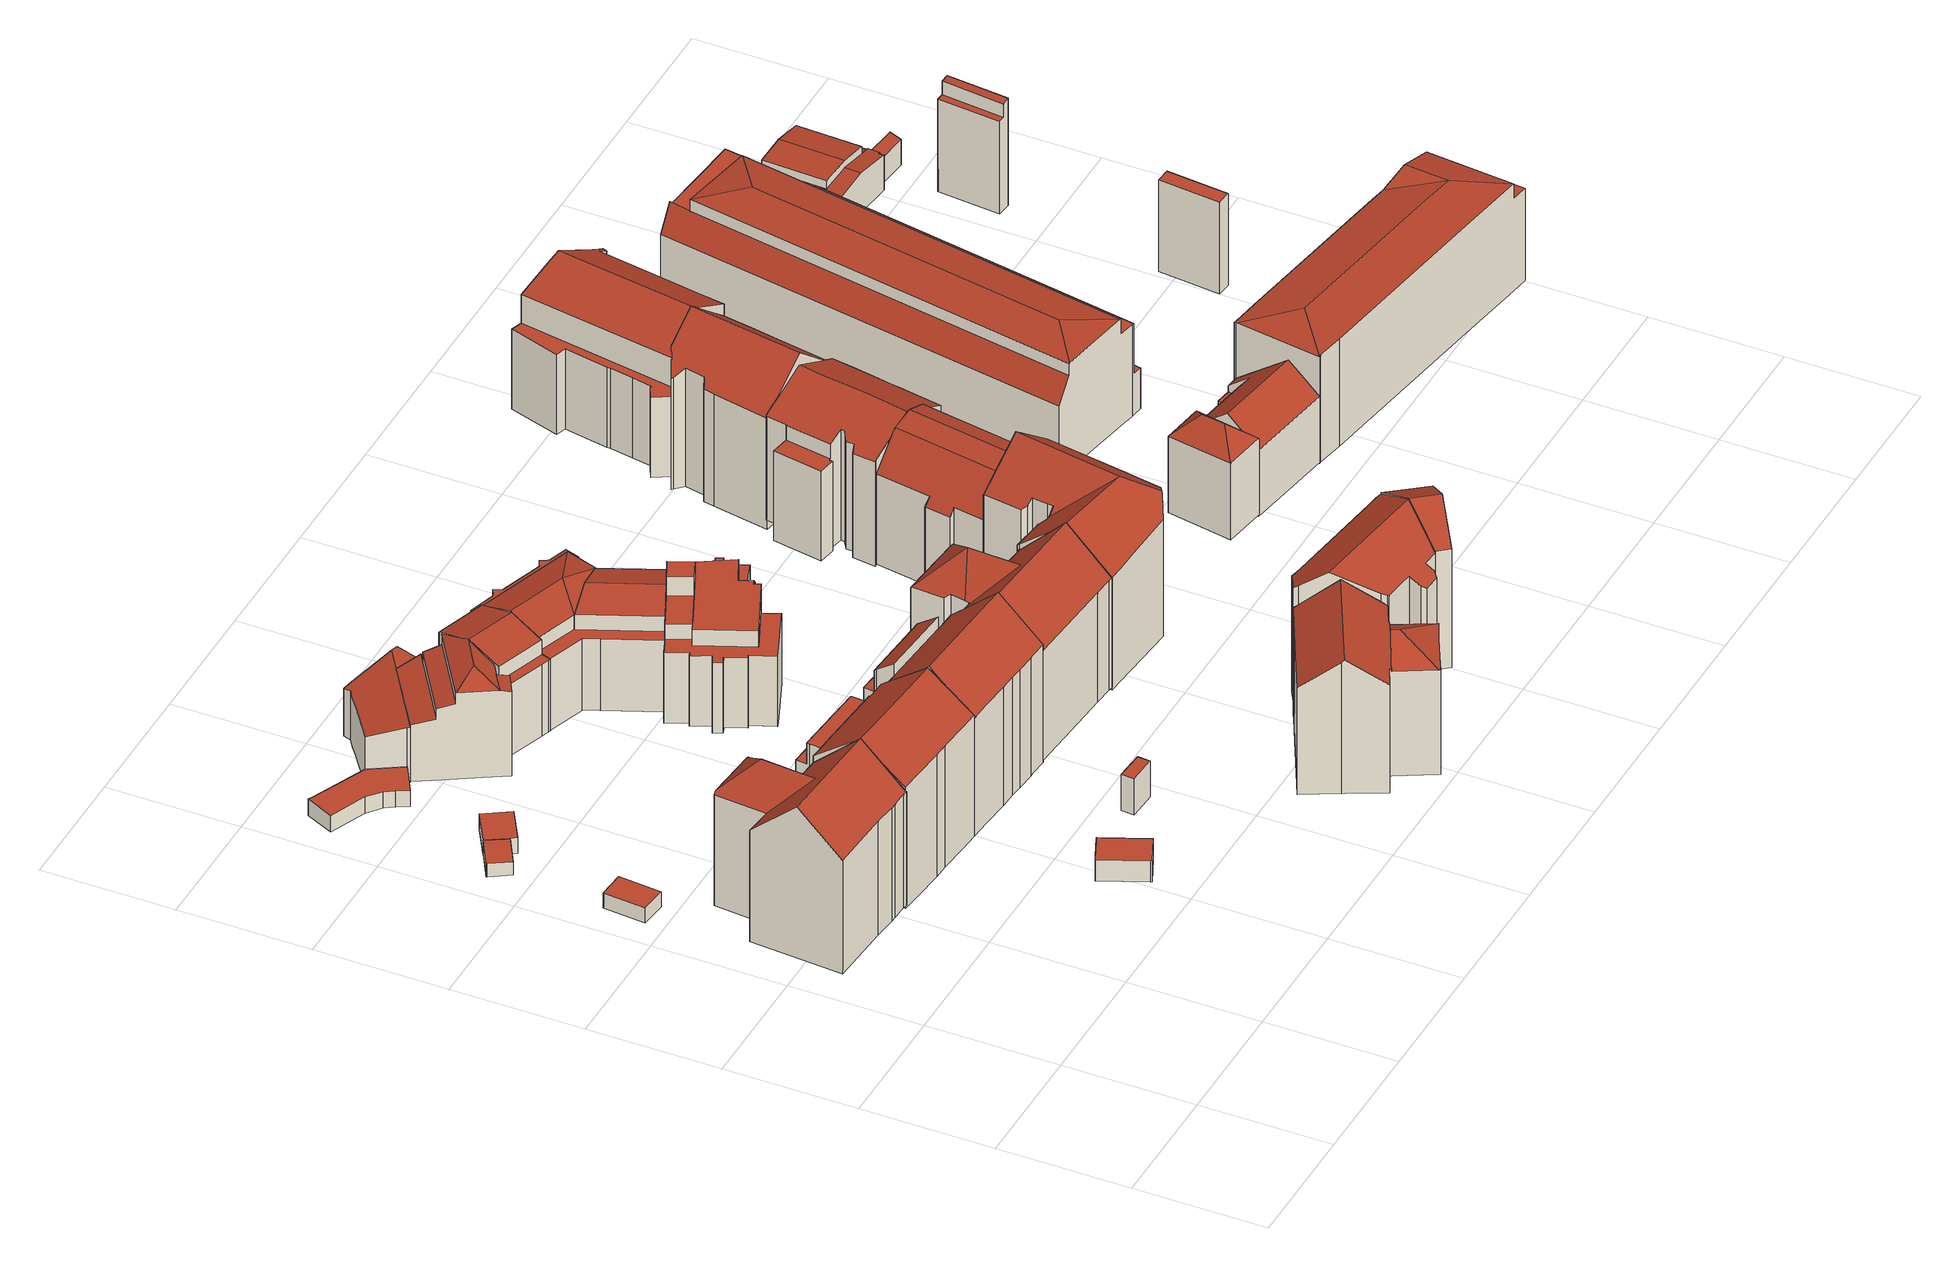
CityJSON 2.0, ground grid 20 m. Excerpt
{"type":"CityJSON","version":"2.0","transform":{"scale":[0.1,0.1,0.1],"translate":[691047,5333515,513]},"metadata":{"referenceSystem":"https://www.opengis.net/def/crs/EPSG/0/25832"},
"CityObjects":{
"building1":{"type":"Building","attributes":{"Gemeindeschluessel":"09162000","HoeheDach":"519.727","HoeheGrund":"517.160","Methode":"1000","NiedrigsteTraufeDesGebaeudes":"519.727","Geometrietyp2DReferenz":"3000","function":"51009_1610","roofType":"1000","measuredHeight":2.57},"geometry":[{"type":"MultiSurface","lod":"2","boundaries":[[[0,1,2,3]],[[4,0,3,5]],[[6,1,0,4]],[[7,2,1,6]],[[5,3,2,7]],[[5,7,6,4]]],"semantics":{"surfaces":[{"type":"RoofSurface"},{"type":"WallSurface"},{"type":"GroundSurface"}],"values":[0,1,1,1,1,2]}}]},
"building2":{"type":"Building","attributes":{"Gemeindeschluessel":"09162000","HoeheDach":"542.250","HoeheGrund":"517.020","Methode":"2000","NiedrigsteTraufeDesGebaeudes":"535.426","Geometrietyp2DReferenz":"3000","function":"31001_1000","roofType":"3100","measuredHeight":25.23,"storeysAboveGround":5},"geometry":[{"type":"MultiSurface","lod":"2","boundaries":[[[8,9,10,11,12]],[[13,14,15,16,17]],[[18,8,12,19,20]],[[21,22,23,24]],[[25,26,27,28,29]],[[13,17,30,31]],[[32,33,15,14]],[[34,10,9,35]],[[18,20,36,25,29]],[[34,35,33,32]],[[11,26,25,36,19,12]],[[9,8,18,29,28,37,38,16,15,33,35]],[[23,22,39,30,17,16,38,40]],[[13,31,41,21,24,42,43,27,26,11,10,34,32,14]],[[20,19,36]],[[43,42,40,38,37]],[[31,30,39,41]],[[24,23,40,42]],[[21,41,39,22]],[[27,43,37,28]]],"semantics":{"surfaces":[{"type":"WallSurface"},{"type":"RoofSurface"},{"type":"GroundSurface"}],"values":[0,0,1,0,0,0,0,0,1,0,0,1,1,2,1,0,0,0,0,0]}}]},
"building3":{"type":"Building","attributes":{"Gemeindeschluessel":"09162000","HoeheDach":"519.577","HoeheGrund":"517.436","Methode":"1000","NiedrigsteTraufeDesGebaeudes":"519.577","Geometrietyp2DReferenz":"3000","function":"31001_2000","roofType":"1000","measuredHeight":2.14},"geometry":[{"type":"MultiSurface","lod":"2","boundaries":[[[44,45,46,47,48]],[[46,49,50,47]],[[51,50,49,52,53]],[[47,50,51,48]],[[48,51,53,44]],[[44,53,52,45]],[[45,52,49,46]]],"semantics":{"surfaces":[{"type":"GroundSurface"},{"type":"WallSurface"},{"type":"RoofSurface"}],"values":[0,1,2,1,1,1,1]}}]},
"building4":{"type":"Building","attributes":{"Gemeindeschluessel":"09162000","HoeheDach":"519.669","HoeheGrund":"517.150","Methode":"1000","NiedrigsteTraufeDesGebaeudes":"519.669","Geometrietyp2DReferenz":"3000","function":"31001_2000","roofType":"1000","measuredHeight":2.52},"geometry":[{"type":"MultiSurface","lod":"2","boundaries":[[[54,55,56,57,58]],[[54,59,60,55]],[[58,61,59,54]],[[57,62,61,58]],[[61,62,63,60,59]],[[56,63,62,57]],[[55,60,63,56]]],"semantics":{"surfaces":[{"type":"GroundSurface"},{"type":"WallSurface"},{"type":"RoofSurface"}],"values":[0,1,1,1,2,1,1]}}]},
"building5":{"type":"Building","attributes":{"Gemeindeschluessel":"09162000","HoeheDach":"519.320","HoeheGrund":"516.627","Methode":"1000","NiedrigsteTraufeDesGebaeudes":"519.320","Geometrietyp2DReferenz":"3000","function":"31001_2000","roofType":"1000","measuredHeight":2.69},"geometry":[{"type":"MultiSurface","lod":"2","boundaries":[[[64,65,66,67,68,69,70,71,72]],[[70,73,74,71]],[[72,75,76,64]],[[68,77,78,69]],[[65,79,80,66]],[[66,80,81,67]],[[67,81,77,68]],[[71,74,75,72]],[[64,76,79,65]],[[69,78,73,70]],[[79,76,75,74,73,78,77,81,80]]],"semantics":{"surfaces":[{"type":"GroundSurface"},{"type":"WallSurface"},{"type":"RoofSurface"}],"values":[0,1,1,1,1,1,1,1,1,1,2]}}]},
"building6":{"type":"Building","attributes":{"Gemeindeschluessel":"09162000","HoeheDach":"541.924","HoeheGrund":"516.450","Methode":"2000","NiedrigsteTraufeDesGebaeudes":"532.005","Geometrietyp2DReferenz":"3000","function":"31001_1000","roofType":"3100","measuredHeight":25.47,"storeysAboveGround":5},"geometry":[{"type":"MultiSurface","lod":"2","boundaries":[[[82,83,84,85]],[[86,87,88,89,90,91]],[[92,93,94,95,96,97]],[[98,99,100,101]],[[102,98,101,84,83,103]],[[90,89,103,83,82,104,105]],[[96,95,106,107]],[[103,89,88,102]],[[108,109,99,98,102,88,87]],[[110,111,112,113,114,115]],[[116,93,92,117,118,119]],[[120,121,122,123]],[[113,112,118,117,92,97,124,125,126,114]],[[114,126,123,122,127,115]],[[94,93,116,119,111,110,115,127,122,121,128,105,104,82,85,100,99,109,108,129,106,95]],[[120,130,91,90,105,128,121]],[[85,84,101,100]],[[119,118,112,111]],[[125,124,97,96,107,131,130,120,123,126]],[[91,130,131,86]],[[106,129,108,87,86,131,107]]],"semantics":{"surfaces":[{"type":"WallSurface"},{"type":"RoofSurface"},{"type":"GroundSurface"}],"values":[0,1,0,0,1,0,0,0,0,0,0,0,1,0,2,0,0,0,1,0,0]}}]},
"building7":{"type":"Building","attributes":{"Gemeindeschluessel":"09162000","HoeheDach":"520.529","HoeheGrund":"516.970","Methode":"1000","NiedrigsteTraufeDesGebaeudes":"520.529","Geometrietyp2DReferenz":"3000","function":"31001_2523","roofType":"1000","measuredHeight":3.56},"geometry":[{"type":"MultiSurface","lod":"2","boundaries":[[[132,133,134,135]],[[132,135,136,137,138,139,140,141]],[[141,142,133,132]],[[136,143,144,137]],[[137,144,145,138]],[[140,146,142,141]],[[135,134,143,136]],[[139,147,146,140]],[[134,133,142,146,147,145,144,143]],[[138,145,147,139]]],"semantics":{"surfaces":[{"type":"WallSurface"},{"type":"GroundSurface"},{"type":"RoofSurface"}],"values":[0,1,0,0,0,0,0,0,2,0]}}]},
"building8":{"type":"Building","attributes":{"Gemeindeschluessel":"09162000","HoeheDach":"525.805","HoeheGrund":"516.620","Methode":"2000","NiedrigsteTraufeDesGebaeudes":"524.544","Geometrietyp2DReferenz":"3000","function":"31001_2000","roofType":"9999","measuredHeight":9.19},"geometry":[{"type":"MultiSurface","lod":"2","boundaries":[[[148,149,150,151]],[[152,151,150,153,154,155]],[[150,149,156,157,158,153]],[[159,160,161,72]],[[162,158,157,163,164,165,166,167]],[[168,169,160,159]],[[168,170,155,154,171,169]],[[163,157,156,172]],[[161,173,174,175,176,177,178,72]],[[160,169,171,154,153,158,162,167,175,174,173,161]],[[172,156,149,148]],[[172,148,151,152,155,170,168,159,72,178,177,176,166,165,164,163]],[[176,175,167,166]]],"semantics":{"surfaces":[{"type":"WallSurface"},{"type":"RoofSurface"},{"type":"GroundSurface"}],"values":[0,0,1,0,0,0,0,0,0,1,0,2,0]}}]},
"building9":{"type":"Building","attributes":{"Gemeindeschluessel":"09162000","HoeheDach":"522.956","HoeheGrund":"516.956","Methode":"3220","NiedrigsteTraufeDesGebaeudes":"522.956","Geometrietyp2DReferenz":"3000","function":"31001_2000","roofType":"9999","measuredHeight":6},"geometry":[{"type":"MultiSurface","lod":"2","boundaries":[[[179,180,181,182]],[[183,184,182,181]],[[185,186,184,183]],[[186,179,182,184]],[[180,185,183,181]],[[180,179,186,185]]],"semantics":{"surfaces":[{"type":"WallSurface"},{"type":"GroundSurface"},{"type":"RoofSurface"}],"values":[0,1,0,0,0,2]}}]},
"building10":{"type":"Building","attributes":{"Gemeindeschluessel":"09162000","HoeheDach":"532.771","HoeheGrund":"516.799","Methode":"2000","NiedrigsteTraufeDesGebaeudes":"526.111","Geometrietyp2DReferenz":"3000","function":"31001_1000","roofType":"3100","measuredHeight":15.97,"storeysAboveGround":4},"geometry":[{"type":"MultiSurface","lod":"2","boundaries":[[[187,188,189,190,191]],[[192,193,194,195,196]],[[197,198,199,200,201,202,203,204,205]],[[206,207,208,209,210,211,212,213,214,215,216,217]],[[212,190,189,213]],[[218,219,220,221]],[[208,222,223,209]],[[224,205,204,225]],[[226,227,228]],[[229,230,231,232,233,234]],[[214,213,189,188]],[[235,236,237,238]],[[207,239,240,241,222,208]],[[216,215,242,243]],[[241,240,244,237,236,218,221,245,246]],[[210,247,248,230,249,211]],[[230,229,250,191,190,249]],[[212,211,249,190]],[[228,245,221,226]],[[246,223,222,241]],[[251,199,198,252]],[[243,242,253,254]],[[254,253,194,193]],[[255,223,246,245,228,227]],[[256,200,199,251]],[[235,238,257,239,207,206,217,216,243,254,193,192,258,259,260,261,256,251,252]],[[191,250,224,225,262,196,187]],[[255,231,248,247,209,223]],[[220,232,231,255,227,226,221]],[[235,252,198,197,234,233,219,218,236]],[[259,203,202,260]],[[215,214,188,195,194,253,242]],[[231,230,248]],[[238,237,244,257]],[[257,244,240,239]],[[259,258,262,225,204,203]],[[196,195,188,187]],[[261,201,200,256]],[[220,219,233,232]],[[229,234,197,205,224,250]],[[260,202,201,261]],[[209,247,210]],[[192,196,262,258]]],"semantics":{"surfaces":[{"type":"WallSurface"},{"type":"RoofSurface"},{"type":"GroundSurface"}],"values":[0,0,1,0,1,0,1,0,1,1,0,0,0,0,1,1,0,0,0,0,0,0,0,0,0,2,1,1,0,0,0,1,0,0,0,0,0,0,1,0,0,1,0]}}]},
"building11":{"type":"Building","attributes":{"Gemeindeschluessel":"09162000","HoeheDach":"542.232","HoeheGrund":"516.430","Methode":"2000","NiedrigsteTraufeDesGebaeudes":"531.911","Geometrietyp2DReferenz":"3000","function":"31001_1000","roofType":"3100","measuredHeight":25.8,"storeysAboveGround":5},"geometry":[{"type":"MultiSurface","lod":"2","boundaries":[[[263,264,265,266,267,268]],[[269,267,266,270]],[[271,272,273,264,263,274,275]],[[270,266,265,276]],[[268,277,274,263]],[[278,279,280,281,282,283,284,285,286,93,287,95,288,289,290,291,292,269,270,276,273,272,271,293,294,295,296]],[[284,297,298,285]],[[283,299,297,284]],[[282,300,299,283]],[[301,302,303,304]],[[305,306,307,308,309,310,311,301,304,312,313,314,315]],[[302,275,274,277,316,303]],[[317,298,297,299,300,318,319,307,306,305,315,320]],[[319,280,279,278,308,307]],[[281,280,319,318,300,282]],[[313,312,289,288,95,314]],[[312,304,303,316,291,290,289]],[[320,315,314,95,287,93]],[[301,311,294,293,271,275,302]],[[296,309,308,278]],[[276,265,264,273]],[[310,309,296,295,294,311]],[[286,285,298,317,320,93]],[[316,277,268,267,269,292,291]]],"semantics":{"surfaces":[{"type":"RoofSurface"},{"type":"WallSurface"},{"type":"GroundSurface"}],"values":[0,1,1,1,1,2,1,1,1,1,0,0,0,1,1,1,1,1,1,1,1,1,1,1]}}]},
"building12":{"type":"Building","attributes":{"Gemeindeschluessel":"09162000","HoeheDach":"538.850","HoeheGrund":"516.650","Methode":"2000","NiedrigsteTraufeDesGebaeudes":"533.936","Geometrietyp2DReferenz":"3000","function":"31001_1000","roofType":"3100","measuredHeight":22.2,"storeysAboveGround":5},"geometry":[{"type":"MultiSurface","lod":"2","boundaries":[[[321,322,323,324]],[[325,326,327,328]],[[329,330,331,332,333,334,335,336,337,338,339,340,341]],[[324,323,326,325]],[[342,338,337,343]],[[344,341,340,327,326,323,322,345]],[[346,347,329,341,344,348]],[[349,350,351,332,352]],[[348,344,345,353]],[[332,331,352]],[[351,334,333,332]],[[343,354,355,356,357,358,359,360,361,362,347,346,348,353,321,324,325,328,363,364,342]],[[350,365,366,334,351]],[[364,339,338,342]],[[366,335,334]],[[358,367,368,359]],[[353,345,322,321]],[[362,330,329,347]],[[357,369,367,358]],[[335,366,365,370,356,355,354,336]],[[339,364,363,328,327,340]],[[361,360,359,368,349,352,331,330,362]],[[356,370,369,357]],[[368,367,369,370,365,350,349]],[[343,337,336,354]]],"semantics":{"surfaces":[{"type":"WallSurface"},{"type":"RoofSurface"},{"type":"GroundSurface"}],"values":[0,0,1,0,0,1,0,1,0,0,0,2,1,0,0,0,0,0,0,0,0,0,0,1,0]}}]},
"building13":{"type":"Building","attributes":{"Gemeindeschluessel":"09162000","HoeheDach":"532.940","HoeheGrund":"516.900","Methode":"2000","NiedrigsteTraufeDesGebaeudes":"528.820","Geometrietyp2DReferenz":"3000","function":"31001_1000","roofType":"9999","measuredHeight":16.04,"storeysAboveGround":4},"geometry":[{"type":"MultiSurface","lod":"2","boundaries":[[[371,372,373,374,375,376,377,378,379]],[[380,381,382,383]],[[376,375,384,385,377]],[[386,387,388,389]],[[390,391,392,393,394,395]],[[392,391,396,397]],[[398,377,385,399,400]],[[401,402,383,403]],[[404,405,400,399,381,380,406,407,408,409,410,411]],[[412,413,414,373,372,371]],[[415,416,417,418,419,420,421,411,410,409,408,407,422,423,424,425,426,427,428,394,393,392,397,429,430,431,432,433,434,435]],[[420,419,436,437,438,421]],[[418,417,416,415,435,439,440,441,414,413,442,443]],[[444,378,377,398,400,405]],[[445,446,426,425,424,447]],[[407,406,448,422]],[[418,443,436,419]],[[421,438,404,411]],[[449,442,413,412,371,379]],[[426,446,450,427]],[[383,402,396,391,390,395,451,450,446,445,447,452,448,406,380]],[[453,454,440,439,455,456,457,458,459,401,403,460,388,387]],[[389,388,384,375,461]],[[462,463,464,441,440,454,453,387,386,461,375,374]],[[414,441,464,463,462,374,373]],[[432,431,430,429,397,396,402,401,459,458,457]],[[438,437,436,443,442,449,379,378,444,405,404]],[[456,455,439,435,434,433,432,457]],[[388,460,403,383,382,465,384]],[[448,452,447,424,423,422]],[[386,389,461]],[[384,465,382,385]],[[385,382,381,399]],[[450,451,395,394,428,427]]],"semantics":{"surfaces":[{"type":"WallSurface"},{"type":"RoofSurface"},{"type":"GroundSurface"}],"values":[0,0,1,0,0,0,1,0,0,1,2,0,0,0,0,0,0,0,0,0,1,1,0,0,1,0,1,0,0,0,1,1,1,0]}}]},
"building14":{"type":"Building","attributes":{"Gemeindeschluessel":"09162000","HoeheDach":"534.220","HoeheGrund":"516.840","Methode":"2000","NiedrigsteTraufeDesGebaeudes":"528.388","Geometrietyp2DReferenz":"3000","function":"31001_1000","roofType":"1000","measuredHeight":17.38,"storeysAboveGround":5},"geometry":[{"type":"MultiSurface","lod":"2","boundaries":[[[466,467,468,469,470,471,472]],[[466,472,473,474]],[[475,476,477,478]],[[479,480,481,482]],[[483,484,485,486,487,488]],[[489,490,491,492,493,494]],[[478,477,495,496]],[[497,498,499,500]],[[489,494,483,488]],[[501,502,476,475]],[[503,504,505,506]],[[507,508,509,510]],[[511,512,497,500,513,514,515,516,517,518,495,477,476,502,519,481,480,520]],[[521,522,523,524,525,526,527,528,520,480,479,529,530,531,532,533]],[[509,508,526,525]],[[534,535,536,537,538,539]],[[540,519,502,501]],[[541,542,524,523]],[[467,466,537,536]],[[543,544,545,516,515,514]],[[527,526,508,507]],[[543,514,513,546]],[[547,548,504,503]],[[549,550,551,552]],[[496,495,518,553]],[[504,548,554,485,484,483,494,493,492,551,550,539,538,537,466,474,555,556,557,522,521,505]],[[558,559,546,513,500,499,560]],[[542,510,509,525,524]],[[561,473,472,471,470,560,499,498,562,563,528,527,507,510,564,565]],[[506,505,521,533]],[[517,516,545,566,553,518]],[[567,486,485,554,548,547]],[[557,541,523,522]],[[474,473,561,555]],[[512,562,498,497]],[[555,561,565,556]],[[553,566,545,544,543,546,559,558,469,468,467,536,535,534,549,552,491,490,489,488,487,486,567,547,503,506,533,532,531,530,529,479,482,540,501,475,478,496]],[[534,539,550,549]],[[482,481,519,540]],[[565,564,510,542,541,557,556]],[[470,469,558,560]],[[552,551,492,491]],[[563,562,512,511,520,528]]],"semantics":{"surfaces":[{"type":"WallSurface"},{"type":"RoofSurface"},{"type":"GroundSurface"}],"values":[0,0,0,0,0,0,0,0,0,0,0,0,1,0,1,0,0,1,0,0,0,0,0,0,0,1,0,0,1,0,0,0,0,0,0,0,2,0,0,0,0,0,0]}}]},
"building15":{"type":"Building","attributes":{"Gemeindeschluessel":"09162000","HoeheDach":"541.890","HoeheGrund":"516.763","Methode":"2000","NiedrigsteTraufeDesGebaeudes":"534.900","Geometrietyp2DReferenz":"3000","function":"31001_1000","roofType":"3100","measuredHeight":25.13,"storeysAboveGround":5},"geometry":[{"type":"MultiSurface","lod":"2","boundaries":[[[568,569,570,571]],[[572,573,574,568,571,575,576]],[[577,578,572,576,579]],[[580,581,582,583]],[[584,579,576,575,585]],[[584,581,580,577,579]],[[586,587,588,589,578,577,580,583,590,591,592,593,594,595,596,597]],[[578,589,598,573,572]],[[594,593,599,600,601]],[[592,591,602,603,604]],[[575,571,601,600,585]],[[588,587,605,606]],[[590,607,602,591]],[[581,584,585,608,582]],[[585,603,602,607,608]],[[596,570,569,597]],[[596,595,571,570]],[[592,604,599,593]],[[586,597,569,568,574,609]],[[586,609,605,587]],[[588,606,598,589]],[[594,601,571,595]],[[600,599,604,603,585]],[[590,583,582,608,607]],[[606,605,609,574,573,598]]],"semantics":{"surfaces":[{"type":"RoofSurface"},{"type":"WallSurface"},{"type":"GroundSurface"}],"values":[0,0,1,1,0,1,2,1,1,1,0,1,1,0,0,1,1,1,1,1,1,1,0,1,0]}}]},
"building16":{"type":"Building","attributes":{"Gemeindeschluessel":"09162000","HoeheDach":"540.200","HoeheGrund":"516.590","Methode":"2000","NiedrigsteTraufeDesGebaeudes":"534.532","Geometrietyp2DReferenz":"3000","function":"31001_1000","roofType":"3100","measuredHeight":23.61,"storeysAboveGround":5},"geometry":[{"type":"MultiSurface","lod":"2","boundaries":[[[328,610,611,325]],[[612,613,614,615,616]],[[617,618,619,620]],[[621,622,623,624,625,626]],[[613,627,628,629,630,614]],[[625,624,631,628,627]],[[632,633,634,635]],[[636,637,638,639]],[[640,641,642,643,644,645,646,647,634,633,648,615,614,630,649,650]],[[325,611,618,617]],[[610,650,649,630,629,651,652,638,637,653,619,618,611]],[[654,642,641,342]],[[655,364,640,650,610,328]],[[639,638,652,656]],[[626,625,627,613]],[[622,621,612,616,657,632,635,658,659,660,661,662,654,342,364,655,328,325,617,620,663,636,639,656,664,665,666,623]],[[635,634,647,658]],[[648,633,632,657,616,615]],[[342,641,640,364]],[[662,661,644,643,642,654]],[[658,647,646,659]],[[646,645,644,661,660,659]],[[631,666,665,664,651,629,628]],[[656,652,651,664]],[[666,631,624,623]],[[663,653,637,636]],[[621,626,613,612]],[[620,619,653,663]]],"semantics":{"surfaces":[{"type":"WallSurface"},{"type":"RoofSurface"},{"type":"GroundSurface"}],"values":[0,0,0,0,0,1,0,0,1,0,1,0,0,0,1,2,0,0,0,0,0,0,0,0,0,0,0,0]}}]},
"building17":{"type":"Building","attributes":{"Gemeindeschluessel":"09162000","HoeheDach":"540.888","HoeheGrund":"516.430","Methode":"2000","NiedrigsteTraufeDesGebaeudes":"534.962","Geometrietyp2DReferenz":"3000","function":"31001_1000","roofType":"3100","measuredHeight":24.46,"storeysAboveGround":5},"geometry":[{"type":"MultiSurface","lod":"2","boundaries":[[[667,668,669,670,671,672]],[[673,674,675,676,677,678]],[[679,680,681,682,683,684]],[[685,686,687,688,689,690,609,691]],[[692,693,694,695,696,697,669,668]],[[698,699,700,701]],[[690,689,688,702,703,704,705,706,707,609]],[[700,708,672,671,709,701]],[[710,711,699,698]],[[712,713,714,715]],[[716,717,718,719]],[[720,721,679,684,703,702]],[[719,718,673,678]],[[680,679,721,720,687,686,685,691,722,723,712,715,724,725,726,716,719,678,677,676,710,698,701,709,671,670,669,697,696,695,681]],[[720,702,688,687]],[[727,717,716,726,725,728]],[[729,728,725,724,715,714]],[[703,684,683,682,694,693,730,704]],[[695,694,682,681]],[[704,730,693,692,668,667,672,708,700,699,711,675,674,673,718]],[[609,707,706,713,712,723,722,691]],[[676,675,711,710]],[[705,704,718,717,727,728,729,714,713,706]]],"semantics":{"surfaces":[{"type":"WallSurface"},{"type":"RoofSurface"},{"type":"GroundSurface"}],"values":[0,0,0,0,0,0,1,0,0,0,0,0,0,2,0,0,0,1,0,1,0,0,1]}}]},
"building18":{"type":"Building","attributes":{"Gemeindeschluessel":"09162000","HoeheDach":"536.930","HoeheGrund":"515.880","Methode":"2000","NiedrigsteTraufeDesGebaeudes":"529.758","Geometrietyp2DReferenz":"3000","function":"31001_1000","roofType":"3100","measuredHeight":21.05,"storeysAboveGround":4},"geometry":[{"type":"MultiSurface","lod":"2","boundaries":[[[731,732,733,734]],[[735,736,737,738,739,740,741,742,743,744,745,746]],[[747,748,732,731]],[[743,742,749,750,751,744]],[[752,753,754,755]],[[756,757,758,759]],[[751,750,760,761,762,763]],[[749,764,765,766,767,768,760,750]],[[734,733,769,770]],[[771,772,752,755,739,738,737,736,735,746,773,756,759,747,731,734,770,774,762,761,760,768,767,766,775]],[[758,757,776,745,744,751,763,777,769,733,732,748]],[[759,758,748,747]],[[772,771,775,778,779,780]],[[740,754,753,780,779,778,765,764,741]],[[772,780,753,752]],[[773,746,745,776,757,756]],[[755,754,740,739]],[[777,763,762,774,770,769]],[[766,765,778,775]],[[741,764,749,742]]],"semantics":{"surfaces":[{"type":"WallSurface"},{"type":"RoofSurface"},{"type":"GroundSurface"}],"values":[0,0,0,1,0,0,0,0,0,2,1,0,0,1,0,0,0,0,0,1]}}]},
"building19":{"type":"Building","attributes":{"Gemeindeschluessel":"09162000","HoeheDach":"536.834","HoeheGrund":"515.720","Methode":"2000","NiedrigsteTraufeDesGebaeudes":"530.650","Geometrietyp2DReferenz":"3000","function":"31001_1000","roofType":"3100","measuredHeight":21.11,"storeysAboveGround":4},"geometry":[{"type":"MultiSurface","lod":"2","boundaries":[[[781,782,783,784]],[[785,786,787,788,789,790,791,792,793,794,795,796,797]],[[798,799,800,801]],[[802,803,804,805]],[[806,787,786,807]],[[808,809,810,811,812,813]],[[814,811,810,815,816,782,781]],[[817,791,790,818]],[[819,820,808,813]],[[821,822,797,796,795,794,823,824,825,826,827,815,810,809,808,820,804,803,828]],[[784,783,799,798]],[[829,824,823,830]],[[807,786,785,831]],[[832,822,821,833]],[[805,804,820,819]],[[834,788,787,806]],[[835,828,803,802]],[[817,836,837,793,792,791]],[[836,817,818,838,834,806,807,831,839,832,833,835,802,805,819,813,812,811,814,781,784,798,801,840,841,842,829,830,843,837]],[[816,815,827,844]],[[839,831,785,797,822,832]],[[783,782,816,844,800,799]],[[844,827,826,841,840,801,800]],[[833,821,828,835]],[[794,793,837,843,830,823]],[[834,838,818,790,789,788]],[[826,825,824,829,842,841]]],"semantics":{"surfaces":[{"type":"WallSurface"},{"type":"RoofSurface"},{"type":"GroundSurface"}],"values":[0,1,0,0,0,0,0,0,0,1,0,0,0,0,0,0,0,0,2,0,0,1,0,0,0,0,0]}}]},
"building20":{"type":"Building","attributes":{"Gemeindeschluessel":"09162000","HoeheDach":"532.314","HoeheGrund":"516.530","Methode":"1000","NiedrigsteTraufeDesGebaeudes":"529.092","Geometrietyp2DReferenz":"3000","function":"31001_1000","roofType":"3200","measuredHeight":15.78},"geometry":[{"type":"MultiSurface","lod":"2","boundaries":[[[845,846,847]],[[848,847,849,850]],[[850,849,851,852]],[[853,854,855,856]],[[853,857,858,859,860,854]],[[845,855,854,860,859,861,846]],[[846,861,849,847]],[[861,859,851,849]],[[858,852,851,859]],[[858,857,853,856,862,848,850,852]],[[862,856,855,845,847,848]]],"semantics":{"surfaces":[{"type":"RoofSurface"},{"type":"WallSurface"},{"type":"GroundSurface"}],"values":[0,1,1,1,1,0,0,0,1,2,1]}}]},
"building21":{"type":"Building","attributes":{"Gemeindeschluessel":"09162000","HoeheDach":"538.749","HoeheGrund":"513.852","Methode":"1000","NiedrigsteTraufeDesGebaeudes":"532.269","Geometrietyp2DReferenz":"3000","function":"31001_1000","roofType":"3100","measuredHeight":24.9,"storeysAboveGround":4},"geometry":[{"type":"MultiSurface","lod":"2","boundaries":[[[863,864,865,866,867,868]],[[869,870,871,872]],[[873,874,875,876]],[[877,878,879,880,881,864,863,882]],[[865,864,881,883]],[[884,885,877,882,886,887]],[[888,889,890,885,884,887,891,869,872,892,873,876,867,866,865,883]],[[891,893,870,869]],[[890,878,877,885]],[[889,879,878,890]],[[888,880,879,889]],[[882,863,868,875,874,894,871,870,893,886]],[[872,871,894,892]],[[892,894,874,873]],[[876,875,868,867]],[[887,886,893,891]],[[883,881,880,888]]],"semantics":{"surfaces":[{"type":"WallSurface"},{"type":"RoofSurface"},{"type":"GroundSurface"}],"values":[0,0,0,1,0,0,2,0,0,0,0,1,0,0,0,0,0]}}]},
"building22":{"type":"Building","attributes":{"Gemeindeschluessel":"09162000","HoeheDach":"531.126","HoeheGrund":"516.120","Methode":"1000","NiedrigsteTraufeDesGebaeudes":"524.430","Geometrietyp2DReferenz":"3000","function":"31001_1000","roofType":"3100","measuredHeight":15.01},"geometry":[{"type":"MultiSurface","lod":"2","boundaries":[[[895,896,897,898,899,900,901,902,903,904,905,906]],[[907,908,909,910]],[[901,911,912,902]],[[897,907,910,898]],[[907,897,896,895,906,913,914,908]],[[900,915,911,901]],[[910,909,915,900,899,898]],[[912,916,917,904,903,902]],[[905,918,913,906]],[[904,917,918,905]],[[908,914,913,918,917,916,912,911,915,909]]],"semantics":{"surfaces":[{"type":"GroundSurface"},{"type":"RoofSurface"},{"type":"WallSurface"}],"values":[0,1,2,2,2,2,2,2,2,2,1]}}]},
"building23":{"type":"Building","attributes":{"Gemeindeschluessel":"09162000","HoeheDach":"537.699","HoeheGrund":"516.019","Methode":"2000","NiedrigsteTraufeDesGebaeudes":"529.330","Geometrietyp2DReferenz":"3000","function":"31001_1000","roofType":"3100","measuredHeight":21.68,"storeysAboveGround":5},"geometry":[{"type":"MultiSurface","lod":"2","boundaries":[[[919,920,921,922]],[[923,924,925,926,927,928,929,930,931,932]],[[933,934,935,936]],[[936,935,937,938]],[[939,930,929,940]],[[941,923,932,942]],[[943,939,940,944,945,946,919,922,947,948,949,950,951,952,933,936,938,953,954,955,956,957,958,941,942]],[[943,931,930,939]],[[959,960,961,962]],[[949,963,964,950]],[[950,964,965,951]],[[954,966,967,955]],[[951,965,968,952]],[[940,929,928,944]],[[947,969,970,948]],[[920,919,946,971,960,959]],[[923,941,958,924]],[[925,957,956,955,967,926]],[[948,970,963,949]],[[957,925,924,958]],[[953,938,937,962,961,966,954]],[[945,944,928,927,972]],[[945,972,971,946]],[[961,960,971,972,927,926,967,966]],[[931,943,942,932]],[[952,968,934,933]],[[969,947,922,921]],[[969,921,920,959,962,937,935,934,968,965,964,963,970]]],"semantics":{"surfaces":[{"type":"WallSurface"},{"type":"RoofSurface"},{"type":"GroundSurface"}],"values":[0,1,0,0,0,0,2,0,0,0,0,0,0,0,0,0,0,0,0,0,0,0,0,1,0,0,0,1]}}]},
"building24":{"type":"Building","attributes":{"Gemeindeschluessel":"09162000","HoeheDach":"523.453","HoeheGrund":"516.139","Methode":"1000","NiedrigsteTraufeDesGebaeudes":"523.453","Geometrietyp2DReferenz":"3000","function":"51009_1610","roofType":"1000","measuredHeight":7.31},"geometry":[{"type":"MultiSurface","lod":"2","boundaries":[[[902,973,974,901]],[[901,974,975,976]],[[976,975,977,904]],[[904,977,973,902]],[[901,976,904,902]],[[973,977,975,974]]],"semantics":{"surfaces":[{"type":"WallSurface"},{"type":"GroundSurface"},{"type":"RoofSurface"}],"values":[0,0,0,0,1,2]}}]},
"building25":{"type":"Building","attributes":{"Gemeindeschluessel":"09162000","HoeheDach":"534.495","HoeheGrund":"515.780","Methode":"2000","NiedrigsteTraufeDesGebaeudes":"522.567","Geometrietyp2DReferenz":"3000","function":"31001_1000","roofType":"3200","measuredHeight":18.71,"storeysAboveGround":4},"geometry":[{"type":"MultiSurface","lod":"2","boundaries":[[[978,979,980,981]],[[982,983,984,985]],[[986,987,988,989]],[[990,991,992,993,994,989,988]],[[995,996,997,998]],[[999,1000,1001,1002]],[[1003,1004,1005,1006]],[[1007,1008,979,978]],[[1009,1010,1011,1012,1013,1014,1015,1016,1017,1018,982,985,1019,1003,1006,1020,1021,1007,978,981,1022,1023,1024,1025,995,998,1026,1027,1028,1029,1030,986,989,994,993]],[[1006,1005,1031,1020]],[[1032,1033,1034]],[[1020,1031,1035,1021]],[[1036,1037,1034,1038]],[[1023,1039,1040,1024]],[[1018,1041,983,982]],[[1024,1040,1042,1025]],[[1043,1044,1045]],[[1014,1046,1047,1015]],[[1016,1048,1049,1017]],[[1021,1035,1008,1007]],[[1010,1009,993,992,1050,1051]],[[1052,1050,992,991,1053]],[[1052,1033,1054,1055]],[[1043,1054,1033,1032,1044]],[[1013,1056,1046,1014]],[[1000,999,1056,1013,1012,1011,1057]],[[1030,1029,1028,1027,1058,1055,1054,1043,1045,1037,1036,987,986]],[[1058,1001,1000,1057,1051,1050,1052,1055]],[[1017,1049,1041,1018]],[[1022,1059,1039,1023]],[[1053,1038,1034,1033,1052]],[[1026,998,997,1002,1001,1058,1027]],[[1036,1038,990,988,987]],[[1015,1047,1048,1016]],[[1019,1060,1004,1003]],[[991,990,1038,1053]],[[997,996,1042,1040,1039,1059,980,979,1008,1035,1031,1005,1004,1060,984,983,1041,1049,1048,1047,1046,1056,999,1002]],[[1025,1042,996,995]],[[1010,1051,1057,1011]],[[1045,1044,1032,1034,1037]],[[981,980,1059,1022]],[[985,984,1060,1019]]],"semantics":{"surfaces":[{"type":"WallSurface"},{"type":"GroundSurface"},{"type":"RoofSurface"}],"values":[0,0,0,0,0,0,0,0,1,0,2,0,0,0,0,0,2,0,0,0,0,2,0,2,0,0,0,2,0,0,0,0,2,0,0,0,2,0,0,2,0,0]}}]},
"building26":{"type":"Building","attributes":{"Gemeindeschluessel":"09162000","HoeheDach":"534.790","HoeheGrund":"515.850","Methode":"2000","NiedrigsteTraufeDesGebaeudes":"531.193","Geometrietyp2DReferenz":"3000","function":"31001_9998","roofType":"3200","measuredHeight":18.94,"storeysAboveGround":4},"geometry":[{"type":"MultiSurface","lod":"2","boundaries":[[[1061,1062,1063,1064]],[[1065,1066,1067,1068,1069,1070,1071,1072]],[[1073,1074,1075,1076]],[[1077,1078,1079,1080,1081]],[[1082,1083,1084,1085,1086,1077,1087,1074,1073]],[[1088,1078,1077,1086]],[[1069,1068,1089,1090]],[[1084,1083,1082,1073,1076,1091,1072,1071,1070,1069,1090,1061,1064,1092,1093,1094,1095,1096,1097]],[[1098,1099,1081,1100,1101,1063,1062,1089,1068,1067]],[[1085,1102,1088,1086]],[[1090,1089,1062,1061]],[[1075,1074,1087,1077,1081,1099,1098,1103]],[[1103,1098,1067,1066,1065]],[[1081,1080,1100]],[[1100,1080,1079,1078,1088,1102,1097,1096,1095,1094,1093,1092,1101]],[[1064,1063,1101,1092]],[[1097,1102,1085,1084]],[[1091,1076,1075,1103,1065,1072]]],"semantics":{"surfaces":[{"type":"WallSurface"},{"type":"RoofSurface"},{"type":"GroundSurface"}],"values":[0,0,0,1,0,0,0,2,1,1,0,1,1,1,0,0,0,0]}}]},
"building27":{"type":"Building","attributes":{"Gemeindeschluessel":"09162000","HoeheDach":"531.291","HoeheGrund":"515.990","Methode":"1000","NiedrigsteTraufeDesGebaeudes":"531.291","Geometrietyp2DReferenz":"3000","function":"51009_1610","roofType":"1000","measuredHeight":15.3},"geometry":[{"type":"MultiSurface","lod":"2","boundaries":[[[1104,1105,1106,1107]],[[1104,1108,1109,1105]],[[1106,1110,1111,1107]],[[1111,1110,1109,1108]],[[1105,1109,1110,1106]],[[1107,1111,1108,1104]]],"semantics":{"surfaces":[{"type":"GroundSurface"},{"type":"WallSurface"},{"type":"RoofSurface"}],"values":[0,1,1,2,1,1]}}]},
"building28":{"type":"Building","attributes":{"Gemeindeschluessel":"09162000","HoeheDach":"523.609","HoeheGrund":"515.800","Methode":"2000","NiedrigsteTraufeDesGebaeudes":"516.074","Geometrietyp2DReferenz":"3000","function":"31001_1000","roofType":"3100","measuredHeight":7.81,"storeysAboveGround":1},"geometry":[{"type":"MultiSurface","lod":"2","boundaries":[[[1112,1113,1114,1115,993,1116,1010]],[[1117,1118,1119,1120,1121]],[[1122,1123,1124,1125]],[[1126,1127,1128,1129,1130,1131,1132,1133]],[[1114,1113,1134,1135]],[[1135,1136,1115,1114]],[[1137,1138,1139]],[[1125,1124,1140,1141,1142,1143,1129,1128]],[[1144,1145,1112,1010]],[[1146,1147,1141,1140]],[[1137,1117,1121,1148,1138]],[[1122,1149,1150,1151,1147,1146,1123]],[[1140,1124,1123,1146]],[[1150,1149,1152,1153,1154,1155,1156,1157,1144,1010,1116,993,1158,1159,1160,1161,1162,1151]],[[1157,1163,1145,1144]],[[1134,1164,1165,1139,1138,1148,1136,1135]],[[1130,1129,1143]],[[1166,1167,1168,1131]],[[1153,1127,1126,1154]],[[1152,1149,1122,1125,1128,1127,1153]],[[1168,1167,1169,1170]],[[1156,1155,1154,1126,1133,1165,1164,1163,1157]],[[1145,1163,1164,1134,1113,1112]],[[1170,1169,1120,1119]],[[1136,1148,1121,1120,1169,1167,1166,1142,1141,1147,1151,1162,1161,1160,1159,1158,993,1115]],[[1137,1118,1117]],[[1132,1131,1130,1131,1168,1170,1119,1118]],[[1130,1143,1142,1166,1131]],[[1133,1132,1118,1137,1139,1165]]],"semantics":{"surfaces":[{"type":"WallSurface"},{"type":"RoofSurface"},{"type":"GroundSurface"}],"values":[0,0,1,1,0,1,0,0,0,1,1,0,0,2,0,0,0,0,0,0,1,0,1,1,0,0,0,1,1]}}]},
"building29":{"type":"Building","attributes":{"Gemeindeschluessel":"09162000","HoeheDach":"533.792","HoeheGrund":"515.923","Methode":"2000","NiedrigsteTraufeDesGebaeudes":"531.282","Geometrietyp2DReferenz":"3000","function":"51009_1610","roofType":"2100","measuredHeight":17.87},"geometry":[{"type":"MultiSurface","lod":"2","boundaries":[[[1171,1172,1173,1174]],[[1175,1176,1174,1173,1177,1178]],[[1178,1177,1179,1180]],[[1171,1174,1176,1181]],[[1182,1181,1176,1175]],[[1175,1178,1180,1182]],[[1180,1179,1172,1171,1181,1182]],[[1179,1177,1173,1172]]],"semantics":{"surfaces":[{"type":"WallSurface"},{"type":"RoofSurface"},{"type":"GroundSurface"}],"values":[0,0,0,1,0,2,0,1]}}]}
},
"vertices":[
[45,806,67],[51,871,67],[10,874,67],[4,810,67],[45,806,42],[4,810,42],[51,871,42],[10,874,42],
[166,660,224],[166,659,225],[166,659,40],[171,739,40],[171,739,226],[190,516,40],[199,657,40],[199,657,225],[194,585,292],[190,516,229],[115,614,271],[168,739,228],[122,696,271],[150,519,40],[150,519,228],[116,522,229],[116,522,40],[80,745,224],[80,745,40],[73,665,40],[73,665,225],[73,666,224],[184,517,228],[184,517,40],[193,657,40],[193,657,225],[169,659,40],[169,659,225],[84,745,229],[30,669,225],[24,597,292],[160,518,228],[19,528,228],[160,518,40],[19,528,40],[30,669,40],
[1,1041,44],[45,1067,44],[63,1036,44],[20,1011,44],[2,1040,44],[63,1036,66],[20,1011,66],[2,1040,66],[45,1067,66],[1,1041,66],
[45,1067,41],[94,1096,41],[118,1057,41],[69,1028,41],[63,1036,41],[45,1067,67],[94,1096,67],[63,1036,67],[69,1028,67],[118,1057,67],
[150,1228,36],[105,1202,36],[96,1219,36],[87,1233,36],[66,1250,36],[10,1273,36],[30,1316,36],[38,1312,36],[121,1276,36],[30,1316,63],[38,1312,63],[121,1276,63],[150,1228,63],[66,1250,63],[10,1273,63],[105,1202,63],[96,1219,63],[87,1233,63],
[235,700,34],[235,700,190],[286,696,190],[286,696,34],[348,646,225],[350,673,225],[350,674,225],[233,683,225],[233,679,225],[231,655,225],[370,503,236],[370,503,34],[375,573,34],[379,643,34],[379,643,236],[375,573,289],[352,691,190],[352,691,34],[311,694,34],[311,694,190],[350,674,190],[233,683,190],[233,683,34],[233,679,34],[348,645,34],[348,645,236],[350,673,34],[350,674,34],[222,514,34],[270,510,34],[270,510,236],[222,514,236],[190,517,236],[190,517,34],[339,505,34],[339,505,236],[294,509,236],[294,509,34],[231,654,236],[231,654,34],[199,657,34],[199,657,236],[344,575,289],[226,584,289],[195,587,289],[195,587,34],[231,655,34],[348,646,34],[231,655,236],[348,646,236],
[375,245,40],[375,245,75],[375,247,75],[375,247,40],[345,314,40],[346,314,40],[352,317,40],[389,333,40],[390,333,40],[420,265,40],[420,265,75],[345,314,75],[346,314,75],[352,317,75],[390,333,75],[389,333,75],
[281,1282,36],[281,1282,128],[280,1280,128],[280,1280,36],[257,1295,36],[257,1295,128],[256,1295,128],[256,1295,36],[291,1277,128],[303,1316,128],[293,1319,128],[150,1229,36],[150,1229,127],[121,1276,117],[216,1345,117],[303,1316,36],[293,1319,36],[216,1345,36],[206,1348,36],[206,1348,115],[152,1225,36],[152,1225,128],[249,1290,36],[249,1290,128],[291,1277,36],[174,1315,117],[190,1328,117],[202,1336,117],[202,1336,36],[190,1328,36],[174,1315,36],
[542,346,100],[541,327,100],[541,327,40],[542,346,40],[497,329,40],[498,349,40],[497,329,100],[498,349,100],
[274,1265,138],[274,1265,139],[274,1265,156],[291,1245,163],[291,1245,138],[289,1275,38],[280,1280,38],[280,1280,137],[289,1275,139],[289,1275,138],[370,1224,162],[377,1244,157],[374,1245,157],[362,1249,157],[351,1253,157],[320,1263,157],[310,1257,159],[310,1258,159],[296,1249,162],[201,1143,38],[221,1109,38],[221,1109,178],[213,1122,181],[183,1172,181],[183,1173,181],[183,1173,163],[170,1195,156],[170,1195,139],[152,1224,132],[152,1224,38],[173,1189,38],[336,1120,157],[336,1120,181],[258,1146,181],[258,1146,157],[252,1127,178],[243,1142,181],[296,1249,138],[310,1258,138],[258,1146,155],[261,1154,155],[252,1148,155],[293,1250,181],[280,1212,193],[276,1199,197],[275,1198,198],[353,1172,198],[370,1224,181],[331,1105,38],[331,1105,157],[328,1106,157],[328,1106,38],[257,1130,38],[257,1130,157],[252,1127,157],[152,1225,131],[152,1225,38],[316,1110,157],[252,1148,157],[243,1142,157],[227,1167,198],[276,1199,198],[291,1245,181],[293,1250,138],[374,1245,38],[377,1244,38],[256,1295,131],[256,1295,38],[261,1154,181],[362,1249,38],[316,1110,38],[290,1274,38],[310,1257,38],[320,1263,38],[351,1253,38],[290,1274,138],
[532,663,189],[534,678,189],[491,681,189],[467,683,189],[417,687,189],[415,671,189],[417,687,34],[467,683,34],[532,660,34],[532,663,34],[534,678,34],[532,663,224],[532,660,226],[491,681,34],[415,671,224],[563,624,34],[559,558,34],[554,490,34],[527,492,34],[520,492,34],[491,494,34],[472,496,34],[448,497,34],[403,501,34],[374,571,34],[412,640,34],[413,640,34],[413,641,34],[415,667,34],[415,671,34],[530,632,34],[530,631,34],[536,631,34],[564,629,34],[472,496,230],[448,497,230],[491,494,230],[520,492,230],[530,632,227],[530,632,246],[413,641,246],[413,641,227],[407,569,292],[532,560,292],[559,558,292],[563,624,232],[564,629,228],[536,631,227],[530,631,227],[413,640,227],[412,640,227],[379,643,227],[374,571,292],[415,667,227],[403,501,230],[527,492,230],[554,490,230],[370,503,230],
[759,220,36],[759,220,214],[782,232,214],[782,232,36],[789,236,36],[789,236,214],[792,230,218],[792,230,36],[690,47,216],[723,64,215],[724,61,213],[729,64,213],[770,84,213],[810,105,213],[816,108,213],[815,109,214],[838,121,214],[846,125,214],[842,133,221],[818,180,259],[663,100,259],[846,125,36],[838,121,36],[661,104,255],[634,156,214],[663,100,36],[690,47,36],[661,104,36],[754,6,210],[776,73,240],[770,84,240],[724,61,210],[634,156,36],[815,109,36],[816,108,36],[845,50,36],[815,35,36],[782,18,36],[755,4,36],[754,6,36],[724,61,36],[723,64,36],[818,180,36],[842,133,36],[845,50,210],[816,108,209],[782,18,209],[755,4,209],[815,35,209],[845,50,209],
[402,1104,183],[403,1104,183],[453,1113,198],[504,1123,183],[504,1123,181],[453,1113,181],[403,1104,181],[403,1104,158],[402,1104,158],[370,1223,161],[370,1223,181],[524,1172,181],[524,1172,161],[508,1123,181],[448,1143,199],[506,1118,158],[506,1118,159],[508,1123,159],[508,1123,158],[519,1199,161],[520,1197,161],[520,1197,39],[519,1199,39],[514,1209,39],[514,1209,161],[550,1187,161],[550,1187,39],[402,1105,181],[354,1174,199],[338,1126,181],[543,1165,159],[543,1165,161],[524,1172,159],[331,1105,158],[338,1126,158],[377,1244,161],[377,1244,39],[370,1223,39],[354,1174,39],[338,1126,39],[331,1105,39],[414,1077,183],[450,994,183],[496,1014,198],[543,1035,39],[496,1014,39],[450,994,39],[432,986,39],[398,1064,39],[389,1085,39],[388,1086,39],[418,1231,39],[420,1231,39],[430,1237,39],[435,1226,39],[436,1225,39],[503,1203,39],[504,1204,39],[543,1165,39],[531,1128,39],[528,1120,39],[527,1118,39],[528,1117,39],[556,1054,39],[561,1043,39],[398,1064,158],[389,1085,158],[388,1086,158],[561,1043,159],[543,1035,159],[543,1035,183],[450,994,158],[432,986,158],[402,1105,158],[435,1226,161],[436,1225,161],[430,1237,161],[418,1231,161],[414,1077,158],[503,1203,161],[504,1204,161],[420,1231,161],[519,1090,159],[531,1062,159],[556,1054,159],[528,1117,159],[527,1118,159],[528,1120,159],[531,1128,159],[516,1147,159],[504,1123,158],[506,1118,183],[519,1090,183],[531,1062,183],[516,1147,181],
[544,899,155],[544,899,38],[546,900,38],[569,910,38],[569,910,182],[546,900,182],[544,899,182],[490,875,182],[490,875,155],[613,1000,38],[613,1000,154],[627,1005,154],[627,1005,38],[561,1043,38],[561,1043,154],[582,1052,154],[582,1052,38],[419,910,155],[427,914,155],[432,916,155],[432,916,38],[427,914,38],[419,910,38],[425,897,38],[433,900,38],[436,902,38],[436,902,155],[433,900,155],[425,897,155],[632,995,154],[632,995,38],[563,941,154],[563,941,182],[572,922,182],[572,922,154],[605,1018,38],[605,1018,154],[425,946,38],[425,946,155],[411,977,155],[411,977,38],[540,993,182],[540,993,212],[510,980,212],[510,980,182],[575,1009,154],[605,960,154],[603,935,154],[599,944,154],[611,949,154],[633,957,154],[627,970,154],[619,989,154],[600,1016,154],[556,1040,154],[432,986,155],[439,989,155],[439,989,180],[495,1014,180],[495,1014,212],[525,1027,212],[525,1027,182],[556,1040,182],[556,1040,38],[525,1027,38],[495,1014,38],[439,989,38],[432,986,38],[469,838,38],[487,845,38],[555,873,38],[555,873,155],[487,845,155],[469,838,155],[600,1016,38],[454,955,180],[510,980,180],[599,944,38],[611,949,38],[633,957,38],[603,935,38],[420,944,38],[420,944,155],[454,874,38],[454,874,155],[449,872,155],[449,872,38],[619,989,38],[421,941,155],[476,869,155],[441,950,155],[454,955,155],[565,919,38],[572,922,38],[565,919,182],[476,869,182],[605,960,182],[575,1009,182],[454,955,182],[441,950,182],[627,970,38],[421,941,38],
[740,613,219],[740,614,219],[732,614,219],[710,616,219],[563,624,222],[559,558,289],[738,544,289],[650,569,271],[599,621,222],[602,621,38],[563,624,38],[602,621,224],[605,650,38],[605,650,226],[601,657,221],[601,657,38],[602,627,225],[654,648,271],[736,476,38],[728,477,38],[699,479,38],[554,490,38],[604,708,38],[711,699,38],[708,650,38],[696,642,38],[695,617,38],[710,616,38],[732,614,38],[740,614,38],[554,490,220],[696,642,233],[696,624,232],[695,617,232],[711,699,219],[711,697,221],[708,650,222],[728,477,220],[699,479,220],[604,708,219],[604,706,221],[736,476,220],
[792,230,250],[789,236,246],[957,108,36],[957,108,233],[957,108,230],[933,111,229],[933,111,36],[814,248,36],[814,248,236],[833,259,228],[833,259,36],[971,91,36],[1028,132,36],[1085,173,36],[1085,173,232],[1028,132,272],[971,91,233],[1000,168,272],[1042,228,233],[1042,228,230],[1000,168,271],[1055,211,233],[933,98,36],[933,98,221],[925,91,216],[925,91,36],[852,256,36],[852,256,228],[1019,234,228],[1019,234,36],[842,133,235],[846,125,231],[847,123,230],[860,122,230],[897,118,231],[897,114,228],[896,100,220],[901,93,215],[933,109,228],[847,189,271],[811,194,271],[1039,231,228],[1034,232,228],[845,257,228],[847,123,36],[811,194,36],[1034,232,36],[933,109,36],[901,93,36],[896,100,36],[897,114,36],[897,118,36],[860,122,36],[845,257,36],[1039,231,36],[1042,228,36],[1055,211,36],
[826,707,221],[867,700,254],[867,700,34],[826,707,34],[825,707,34],[825,707,221],[826,605,235],[827,609,235],[827,614,235],[827,614,34],[827,609,34],[826,605,34],[940,502,34],[955,588,34],[971,683,34],[971,683,221],[955,588,221],[940,502,221],[758,474,34],[785,472,34],[870,465,34],[870,465,228],[785,472,223],[758,474,221],[736,476,34],[895,695,276],[899,695,279],[933,689,252],[933,689,34],[899,695,34],[895,695,34],[821,640,34],[821,640,227],[816,647,222],[816,647,34],[900,481,245],[903,483,247],[870,529,279],[797,541,279],[738,550,279],[736,478,221],[821,678,221],[821,678,34],[831,638,34],[831,638,234],[740,614,34],[740,614,228],[740,617,226],[740,617,34],[808,605,34],[808,605,226],[814,605,226],[814,605,34],[900,481,34],[903,483,34],[736,478,34],[738,550,34],[793,614,34],[799,614,34],[800,613,34],[800,613,221],[799,614,221],[793,614,221],[882,599,279],
[830,795,29],[830,795,168],[840,793,179],[840,793,29],[868,700,29],[895,695,29],[899,694,29],[930,689,29],[933,689,29],[933,689,226],[930,689,229],[899,694,239],[895,695,238],[868,700,229],[867,700,228],[867,700,29],[824,755,29],[824,755,168],[928,865,239],[927,865,239],[897,870,229],[977,716,29],[977,716,183],[971,683,183],[971,683,29],[825,707,29],[825,707,179],[833,754,179],[833,754,29],[927,865,29],[897,870,29],[896,871,29],[896,871,228],[959,860,229],[961,859,227],[961,859,29],[959,860,29],[928,865,29],[854,878,179],[854,878,29],[994,813,29],[986,767,29],[828,706,29],[857,877,29],[1000,853,29],[828,706,182],[857,877,182],[1000,853,182],[994,813,182],[986,767,183],
[858,948,27],[858,948,176],[857,943,176],[857,943,27],[927,865,237],[961,859,220],[1000,853,200],[1010,910,200],[1011,915,200],[1014,933,200],[1018,954,200],[1025,994,200],[1030,1026,200],[955,1039,238],[949,1007,238],[936,929,238],[925,866,238],[831,947,27],[831,947,176],[844,1023,176],[844,1023,27],[856,913,27],[856,913,200],[868,917,206],[868,917,27],[1000,853,27],[961,859,27],[882,937,211],[882,938,211],[883,943,211],[883,943,27],[882,938,27],[882,937,27],[861,948,27],[861,948,200],[861,948,176],[1018,954,27],[1014,933,27],[869,929,27],[869,929,205],[854,878,202],[896,871,223],[883,1051,202],[880,1051,200],[875,1020,200],[874,1018,200],[873,1019,200],[851,878,201],[880,1051,27],[883,1051,27],[927,865,27],[896,871,27],[854,878,27],[1010,910,27],[851,878,27],[1025,994,27],[1030,1026,27],[1011,915,27],[925,866,27],[873,1019,27],[874,1018,27],[875,1020,27],[955,1039,27],[873,1019,176],
[1161,464,162],[1134,501,193],[1096,474,162],[1096,474,35],[1114,574,162],[1114,574,35],[1177,565,162],[1177,565,35],[1163,465,35],[1163,465,161],[1162,464,161],[1162,464,35],[1168,502,35],[1177,563,35],[1177,563,164],[1168,502,162],[1140,537,193],[1161,464,35],
[986,1212,257],[989,1212,255],[989,1212,9],[986,1212,9],[942,1220,9],[942,1220,219],[902,1153,9],[902,1153,196],[915,1159,205],[915,1159,9],[909,1201,9],[909,1201,194],[907,1203,193],[907,1203,9],[1030,1026,193],[1037,1065,193],[1044,1107,193],[1052,1150,193],[1060,1199,193],[956,1038,257],[1060,1199,9],[956,1038,9],[1030,1026,9],[883,1051,194],[883,1051,9],[1052,1150,9],[1044,1107,9],[1037,1065,9],[899,1137,9],[921,1189,9],[899,1137,195],[921,1189,206],
[1317,542,31],[1310,492,31],[1303,443,31],[1163,465,31],[1170,514,31],[1177,563,31],[1274,548,31],[1298,544,31],[1298,545,31],[1303,576,31],[1303,577,31],[1322,574,31],[1303,443,141],[1310,492,181],[1170,514,181],[1163,465,141],[1274,548,141],[1298,544,141],[1322,574,115],[1317,542,141],[1177,563,142],[1298,545,141],[1303,576,115],[1303,577,114],
[907,1203,30],[907,1203,163],[909,1201,163],[909,1201,30],[1110,1401,204],[1096,1405,211],[1091,1406,214],[1031,1427,247],[996,1210,247],[1060,1199,213],[1068,1242,212],[1074,1277,212],[1095,1399,211],[1108,1394,204],[940,1374,30],[940,1374,163],[924,1379,163],[924,1379,30],[949,1457,163],[949,1457,30],[1074,1277,30],[1068,1242,30],[1110,1401,30],[1108,1394,30],[1095,1399,30],[1060,1199,30],[989,1211,30],[942,1220,30],[894,1227,30],[913,1237,30],[916,1237,30],[922,1267,30],[928,1302,30],[928,1307,30],[979,1446,30],[1008,1436,30],[1017,1433,30],[1041,1424,30],[1091,1406,30],[1096,1405,30],[927,1212,163],[927,1212,211],[966,1451,211],[966,1451,163],[916,1237,163],[922,1267,163],[928,1302,163],[1008,1436,234],[1017,1433,239],[928,1307,163],[894,1227,163],[913,1237,163],[942,1220,218],[989,1211,243],
[1298,544,105],[1274,548,105],[1279,580,105],[1279,580,31],[1303,576,105],
[1343,888,28],[1343,888,96],[1337,852,96],[1337,852,28],[1377,1085,28],[1377,1085,96],[1371,1049,96],[1371,1049,28],[1127,740,28],[1127,740,148],[1238,1377,147],[1238,1377,28],[1261,1375,186],[1261,1375,180],[1403,1361,180],[1403,1361,28],[1261,1375,28],[1318,754,28],[1318,754,96],[1310,708,96],[1310,708,28],[1383,1219,96],[1383,1219,180],[1294,711,180],[1294,711,96],[1358,986,28],[1358,986,96],[1360,986,96],[1360,986,28],[1341,888,28],[1341,888,96],[1396,1317,28],[1384,1247,28],[1379,1220,28],[1383,1219,28],[1399,1217,28],[1393,1183,28],[1394,1183,28],[1388,1147,28],[1387,1147,28],[1375,1085,28],[1369,1050,28],[1354,951,28],[1352,951,28],[1335,852,28],[1324,789,28],[1326,789,28],[1320,753,28],[1294,711,28],[1290,711,28],[1265,716,28],[1150,736,28],[1149,736,28],[1354,951,96],[1303,1274,215],[1371,1321,205],[1255,1342,205],[1352,951,96],[1149,736,186],[1149,736,205],[1255,1342,186],[1324,789,96],[1326,789,96],[1375,1085,96],[1320,753,96],[1265,716,206],[1217,783,215],[1150,736,206],[1393,1183,96],[1394,1183,96],[1388,1147,96],[1387,1147,96],[1396,1317,180],[1384,1247,180],[1371,1321,180],[1255,1342,180],[1265,716,205],[1265,716,180],[1399,1217,96],[1379,1220,180],[1290,711,180],[1335,852,96],[1369,1050,96],
[1326,576,29],[1326,576,207],[1367,570,207],[1367,570,29],[1303,443,207],[1304,453,207],[1321,572,208],[1322,574,207],[1322,574,29],[1321,572,29],[1304,453,29],[1303,443,29],[1348,436,29],[1348,436,207],[1307,443,207],[1307,443,29],[1752,373,207],[1765,507,207],[1755,509,209],[1715,515,218],[1709,448,218],[1653,389,29],[1752,373,29],[1779,369,29],[1779,369,182],[1752,373,182],[1653,389,207],[1765,507,182],[1322,577,207],[1322,577,29],[1304,443,29],[1642,527,29],[1666,523,29],[1715,515,29],[1755,509,29],[1765,507,29],[1792,503,29],[1377,500,218],[1659,456,218],[1666,523,207],[1642,527,207],[1792,503,182],[1304,443,207],
[1577,720,30],[1586,814,30],[1608,812,30],[1599,718,30],[1577,720,183],[1586,814,183],[1608,812,183],[1599,718,183],
[1384,1247,70],[1387,1265,75],[1387,1265,31],[1403,1361,31],[1387,1265,28],[1492,1255,87],[1492,1255,88],[1492,1255,100],[1496,1352,100],[1496,1352,87],[1651,1222,70],[1653,1239,76],[1597,1245,76],[1596,1227,70],[1592,1219,86],[1592,1227,86],[1596,1227,85],[1597,1245,85],[1583,1246,87],[1580,1246,88],[1536,1250,94],[1535,1225,94],[1474,1256,75],[1474,1256,31],[1479,1354,31],[1481,1256,86],[1474,1256,86],[1474,1256,85],[1597,1245,31],[1601,1342,31],[1601,1342,83],[1597,1245,83],[1471,1239,28],[1471,1239,70],[1653,1239,31],[1661,1336,31],[1479,1354,86],[1651,1222,28],[1653,1239,28],[1661,1336,28],[1596,1227,28],[1592,1227,28],[1592,1219,28],[1535,1225,28],[1473,1231,28],[1470,1231,28],[1479,1354,28],[1496,1352,28],[1540,1348,28],[1584,1344,28],[1601,1342,28],[1470,1231,68],[1473,1231,68],[1473,1231,85],[1584,1344,88],[1584,1344,100],[1580,1246,100],[1540,1348,106],[1536,1250,106],
[1620,1057,183],[1620,1057,205],[1630,1152,205],[1630,1152,183],[1619,1153,29],[1619,1153,183],[1641,1150,208],[1641,1150,29],[1631,1056,208],[1631,1056,29],[1610,1058,183],[1610,1058,29]
]}
